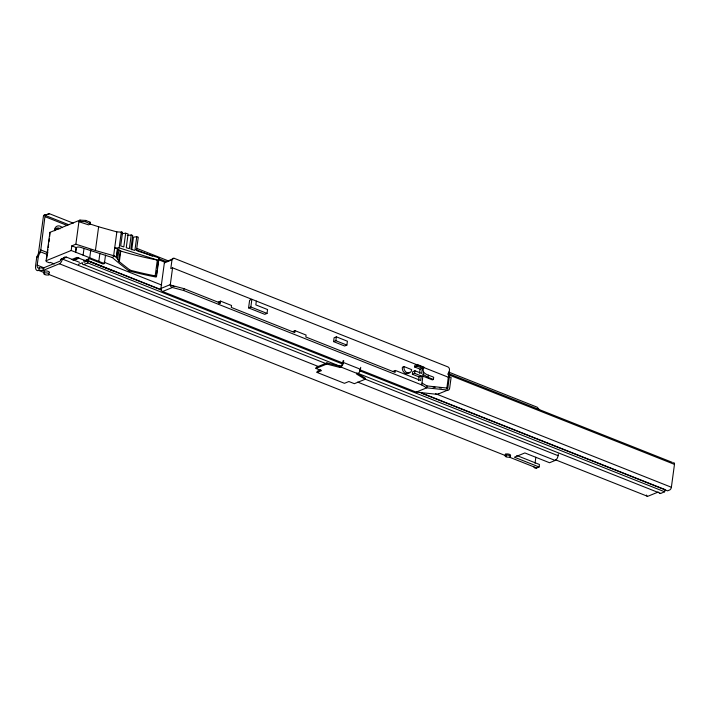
<?xml version="1.0" encoding="UTF-8"?>
<svg xmlns="http://www.w3.org/2000/svg" width="710" height="710" viewBox="0 0 710 710"><rect width="100%" height="100%" fill="white"/><g stroke="black" fill="none" stroke-linecap="round" stroke-linejoin="round"><path stroke-width="1.06" d="M73.236 223.153L49.522 213.745L43.541 215.458L38.384 253.665L36.76 257.091L35.58 265.797A6.851 3.479 -68.4 0 0 38.748 270.448L43.905 272.489M79.476 262.301L66.083 256.993L65.977 257.81L64.548 257.242L60.74 259.674A1.367 0.692 -68.4 0 1 59.764 261.253L43.283 267.989L39.094 267.927A4.109 2.086 -68.4 0 1 37.186 265.141L38.367 256.434L40.781 249.955L45.156 214.81M38.748 270.448L39.423 267.794M39.085 270.306L42.946 270.501L43.283 267.989M44.26 273.066L44.517 271.185M46.097 260.739L49.931 232.365L79.973 220.1L85.67 220.428L90.064 222.168L90.312 224.129L88.572 224.848L78.916 221.724L75.872 244.196L71.825 245.846L71.195 250.488L46.097 260.739L46.283 261.582L49.301 262.78L50.286 262.38L54.324 263.978M46.727 258.316L47.171 255.041M47.463 252.858L47.907 249.583M48.2 247.399L48.644 244.125M48.946 241.95L49.38 238.675M49.682 236.492L49.931 232.365M48.653 274.805L48.901 272.924M42.946 270.501L59.427 263.774A4.109 2.086 -68.4 0 0 62.347 259.017L64.548 257.242M64.37 258.467L64.477 257.641L66.083 256.993M76.227 247.462L75.588 252.227L76.298 247.435M78.916 221.724L79.804 221.36L79.973 220.1M90.312 224.129L85.502 221.68L85.67 220.428M105.541 255.059L104.388 263.579L83.097 255.147L83.984 248.606M84.117 260.117L83.949 262.31L88.067 260.659L161.214 289.68M89.895 223.419L90.064 222.168M78.357 264.395L82.404 262.736A2.876 1.464 -68.4 0 0 83.745 264.564L87.765 262.922L88.067 260.659M89.771 257.473L90.8 249.84M131.732 249.822L133.445 237.158L136.764 236.741L138.273 237.22L136.613 249.414A1.376 1.154 58.6 0 0 137.66 251.056L159.04 257.863L156.546 276.314L155.179 275.879A156.369 59.081 7.7 0 1 130.116 270.164A188.008 94.962 33.3 0 1 119.342 261.706A4.074 2.059 33.3 0 1 118.854 261.271L117.088 258.2L114.718 255.999L95.424 250.515L98.628 226.783L89.726 223.907M98.859 261.076L99.87 253.55M113.653 255.618L116.857 231.886L122.555 232.214L120.7 245.935L123.815 246.92L125.67 233.208L128.102 233.98L126.247 247.701L129.362 248.686L131.217 234.974L132.69 235.445L130.835 249.157L134.909 250.461L136.764 236.741M116.36 257.455L117.514 248.935L114.638 247.95L119.156 247.888L157.318 260.037L155.179 275.879M116.671 257.739L117.514 248.935M117.638 259.301L118.907 249.867A2.689 1.021 7.7 0 0 117.931 249.095L117.842 249.05M119.156 247.888L121.321 231.824M118.854 261.271L120.256 250.896M119.342 261.706L120.78 251.083A3.39 1.278 7.7 0 1 118.907 249.867M156.582 273.803L157.025 270.554M157.318 268.38L158.49 259.7M342.965 363.067L162.572 291.508A2.467 1.908 67.8 0 1 160.904 288.455L164.356 262.94A2.467 1.908 67.8 0 1 166.637 261.457L174.269 258.342L447.806 366.857A2.467 1.908 67.8 0 1 449.474 369.901L448.436 377.551M174.269 258.342A2.467 1.908 67.8 0 0 171.989 259.825L170.808 268.558L172.574 267.839L448.321 377.232L449.359 376.806L451.098 377.489L449.616 388.485M171.749 287.266A2.565 2.254 48.9 0 1 170.915 286.583A2.467 2.165 48.9 0 1 170.32 285.331L170.285 285.029A2.467 1.908 67.8 0 1 170.311 284.621L172.574 267.839M449.465 389.053A2.467 1.908 67.8 0 1 447.824 390.092L426.612 387.829L421.767 384.953L183.712 290.514L183.961 288.642L170.285 285.029L174.349 286.645M218.769 303.658L220.269 303.046L220.526 301.111L231.549 305.486L231.291 307.421L294.792 332.608L295.058 330.674L306.081 335.049L305.815 336.984L395.106 372.404L395.363 370.451L420.693 380.498L421.305 375.989L414.622 373.336L412.377 374.25L412.723 371.676L414.968 370.762L421.651 373.407L422.352 368.233L416.868 366.058L414.622 366.972L414.835 365.375L417.089 364.452L424.056 367.221C420.142 374.152 429.55 375.075 433.695 377.276L433.402 379.459L432.354 379.885L422.761 376.087M248.58 307.909L249.618 300.259L251.864 299.345L250.834 306.986L248.58 307.909L264.786 314.335L267.031 313.412L267.555 309.542L255.831 304.892L256.337 301.12M320.734 369.857L317.192 371.303L317.042 372.43L321.461 370.629L315.977 368.454L316.127 367.327L326.893 362.925L339.841 366.253L340.88 365.827A2.6 1.322 -68.4 0 0 342.735 362.81L342.992 360.875M315.977 368.454L326.742 364.061L326.893 362.925M333.585 341.625L334.108 337.756L336.354 336.833L347.412 341.217L346.888 345.095L344.634 346.01L333.585 341.625L335.83 340.711L346.888 345.095M335.83 340.711L336.354 336.833M326.742 364.061L339.691 367.381L339.841 366.253M339.691 367.381L340.729 366.955A3.834 1.953 -68.4 0 0 343.454 362.517L343.72 360.582M356.837 372.998L365.286 378.155L365.126 379.291L356.686 374.126L357.733 373.7A3.834 1.953 -68.4 0 0 360.458 369.262L360.715 367.327M414.622 373.336L414.968 370.762M416.868 366.058L417.089 364.452M418.563 380.516L419.051 376.904L421.305 375.989M419.539 373.291L420.107 369.147L422.352 368.233M421.767 384.953L423.089 374.401L428.121 377.365L433.402 379.459M423.187 374.445L423.479 372.253M422.015 383.08L426.967 385.92L426.701 387.846L416.149 392.097L359.455 369.608M428.121 377.365L428.414 375.182M448.321 377.232L446.785 388.565L447.832 388.139L449.359 376.806M505.555 455.27L505.706 454.143M535.855 457.231L535.118 462.68A4.109 2.086 -68.4 0 0 535.074 463.257M534.479 467.748A6.851 3.479 -68.4 0 0 536.68 467.979L539.094 466.994L539.431 464.482L516.809 455.509M539.094 466.994L514.413 457.204L524.859 452.945L549.54 462.734L555.158 460.435A4.109 2.086 -68.4 0 0 558.078 455.678L558.308 454.018M659.581 493.175A2.876 1.464 -68.4 0 0 660.646 493.432L664.658 491.79L664.968 489.527L419.787 392.257M421.483 393.216L667.551 490.841L669.725 489.953A2.325 1.18 -68.4 0 0 671.376 487.264L674.473 464.384A2.325 1.18 -68.4 0 0 673.391 462.805M159.04 257.863L158.641 258.617L165.803 261.431M156.546 276.314L156.147 277.06A158.934 60.048 7.7 0 1 128.918 270.892A190.99 96.462 33.3 0 1 122.484 265.913A191.336 96.64 33.3 0 1 112.251 257.508L80.478 247.302A2.742 1.038 7.7 0 0 77.088 247.231L76.21 247.586L71.825 245.846M112.251 257.508L114.718 255.999M128.918 270.892L130.116 270.164M49.522 213.745L43.541 215.458M57.945 228.638L58.903 228.247M38.384 253.665L39.991 253.008M36.76 257.091L38.367 256.434M60.785 259.292L62.391 258.635M72.038 259.416L76.973 257.402L87.206 261.457M72.908 260.18L78.837 257.765M75.571 259.629L78.544 258.413M164.356 262.94L171.989 259.825M160.904 288.455L170.311 284.621M162.572 291.508L172.361 287.506L183.712 290.514M218.281 302.034L220.526 301.111M292.804 331.597L295.058 330.674M365.126 379.291L354.361 383.684L348.876 381.51L344.465 383.311L317.042 372.43M405.596 373.46L407.203 372.803A4.793 3.71 67.8 0 0 411.667 369.626L404.008 366.582L402.401 367.239A4.793 3.71 67.8 0 0 404.673 372.954A4.793 3.71 67.8 0 0 409.439 372.253M393.118 371.374L395.363 370.451M416.149 392.097L437.378 394.352L447.824 390.092M658.285 492.012L648.168 496.148A3.834 1.953 -68.4 0 1 646.428 495.039M104.388 263.579L102.914 263.978L89.806 258.786L86.274 260.224L114.86 271.566M121.676 233.705L125.67 233.208M127.232 235.471L131.217 234.974M79.804 221.36L85.502 221.68M426.967 385.92L447.832 388.139M433.011 387.101L435.132 387.323M439.366 387.775L441.487 387.997M98.628 226.783L116.857 231.886M75.872 244.196L95.424 250.515M137.172 248.509L168.101 260.783M448.56 372.049L537.239 407.22L539.671 410.052M135.947 249.592L152.419 256.124M447.912 373.353L672.361 462.396M158.419 259.656L164.596 262.105M447.859 374.481L674.473 464.384M45.076 215.343L68.781 224.75M45.262 216.763L66.909 225.354M414.622 366.972L420.107 369.147M250.834 306.986L267.031 313.412M412.377 374.25L419.051 376.904M183.961 288.642L220.269 303.046M104.068 262.203L161.729 285.074M435.603 393.722L671.376 487.264M71.195 250.488L83.097 255.147M160.993 289.884L85.83 260.064L88.004 259.177A2.325 1.18 -68.4 0 0 88.652 258.688M343.454 362.517L360.458 369.262M87.765 262.922L342.22 363.866M359.73 370.815L664.658 491.79M83.745 264.564L341.288 366.733M357.769 373.274L660.646 493.432M340.729 366.955L357.733 373.7M40.781 249.955L47.996 252.813M62.347 259.017L326.183 363.689M364.319 378.812L558.078 455.678M40.159 251.704L47.375 254.562M555.513 459.805L647.2 496.175M59.427 263.774L318.257 366.458M357.671 382.095L555.158 460.435M37.186 265.141L44.41 268.007M49.061 274.53L504.721 455.305M509.878 457.347L536.68 467.979M55.043 230.235A4.313 3.337 67.8 0 1 59.951 228.868M54.927 229.161A4.313 3.337 67.8 0 1 58.477 228.904M54.475 230.741A6.097 4.721 67.8 0 1 57.155 226.117A6.097 4.721 67.8 0 1 62.303 227.679M44.286 272.241A2.742 1.038 7.7 0 1 46.292 270.971A2.742 1.038 7.7 0 1 49.398 272.525M505.973 455.518A2.742 1.038 7.7 0 1 505.884 454.08A2.742 1.038 7.7 0 1 509.62 454.4A2.742 1.038 7.7 0 1 510.091 455.882M534.089 467.295A6.851 3.479 -68.4 0 1 533.778 466.718M359.73 369.555A2.6 1.322 -68.4 0 1 359.659 369.937M407.203 372.803A4.793 3.71 67.8 0 1 404.008 366.582M438.745 393.784A2.467 1.908 67.8 0 1 437.378 394.352M157.318 260.037A156.369 59.081 7.7 0 1 120.78 251.083M44.739 274.548A2.742 1.038 7.7 0 0 49.141 274.415A2.742 1.038 7.7 0 0 45.493 272.853A2.742 1.038 7.7 0 0 44.739 274.548M506.026 456.752A2.742 1.038 7.7 0 0 510.428 456.619A2.742 1.038 7.7 0 0 506.78 455.057A2.742 1.038 7.7 0 0 506.026 456.752"/></g></svg>
